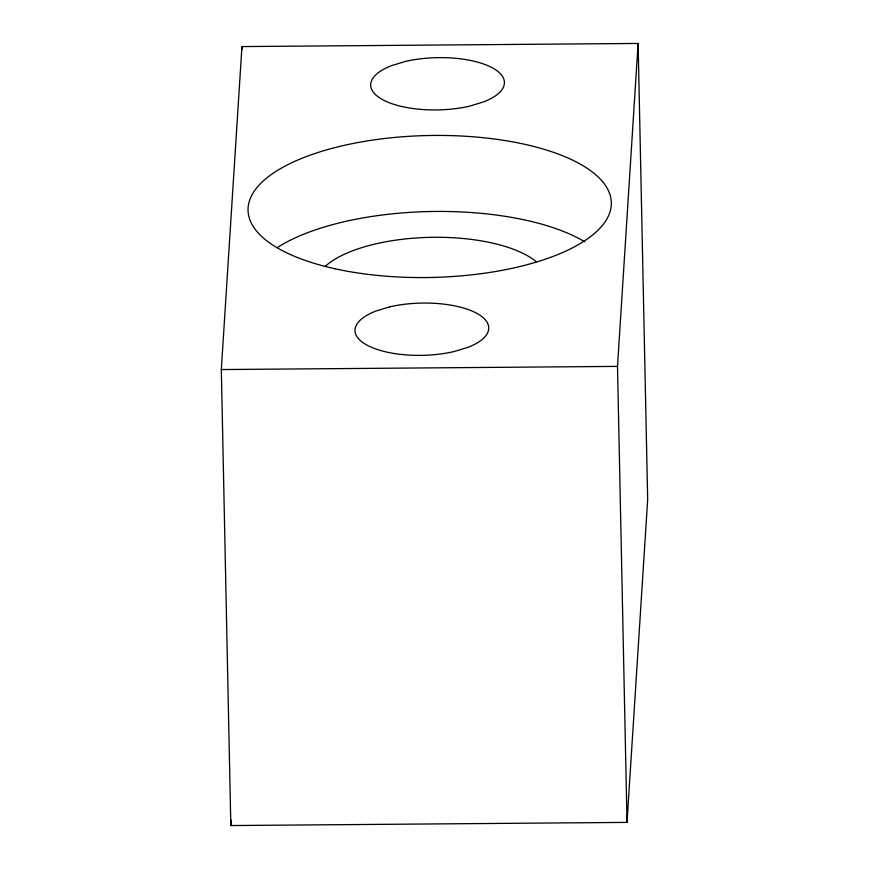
<?xml version="1.0" encoding="UTF-8"?>
<svg xmlns="http://www.w3.org/2000/svg" width="869" height="869" viewBox="0 0 869 869"><rect width="100%" height="100%" fill="white"/><g stroke="black" fill="none" stroke-linecap="round" stroke-linejoin="round"><path stroke-width="1.3" d="M221.323 369.553L241.951 46.578L638.118 43.45L647.677 499.447L627.016 822.4L230.828 825.55L221.323 369.553L617.501 366.392L638.118 43.45M230.828 825.55L231.165 820.151M617.501 366.392L627.016 822.4M241.951 46.578L242.006 49.294M325.158 266.479A115.61 45.166 -1.2 0 1 429.786 237.356A115.61 45.166 -1.2 0 1 536.184 261.656M277.287 247.578A181.675 70.986 -1.2 0 1 584.815 241.832M405.562 61.395L391.452 65.664A66.891 26.135 -1.2 0 0 383.49 100.131A66.891 26.135 -1.2 0 0 469.532 106.17L483.642 101.901A66.891 26.135 -1.2 0 0 491.604 67.434A66.891 26.135 -1.2 0 0 405.562 61.395M389.899 306.822L375.777 311.091A66.891 26.135 -1.2 0 0 367.815 345.558A66.891 26.135 -1.2 0 0 453.857 351.608L467.967 347.339A66.891 26.135 -1.2 0 0 475.93 312.873A66.891 26.135 -1.2 0 0 389.899 306.822M334.967 268.76A181.675 70.986 -1.2 0 0 611.276 205.051A181.675 70.986 -1.2 0 0 342.831 145.677A181.675 70.986 -1.2 0 0 334.967 268.76"/></g></svg>
